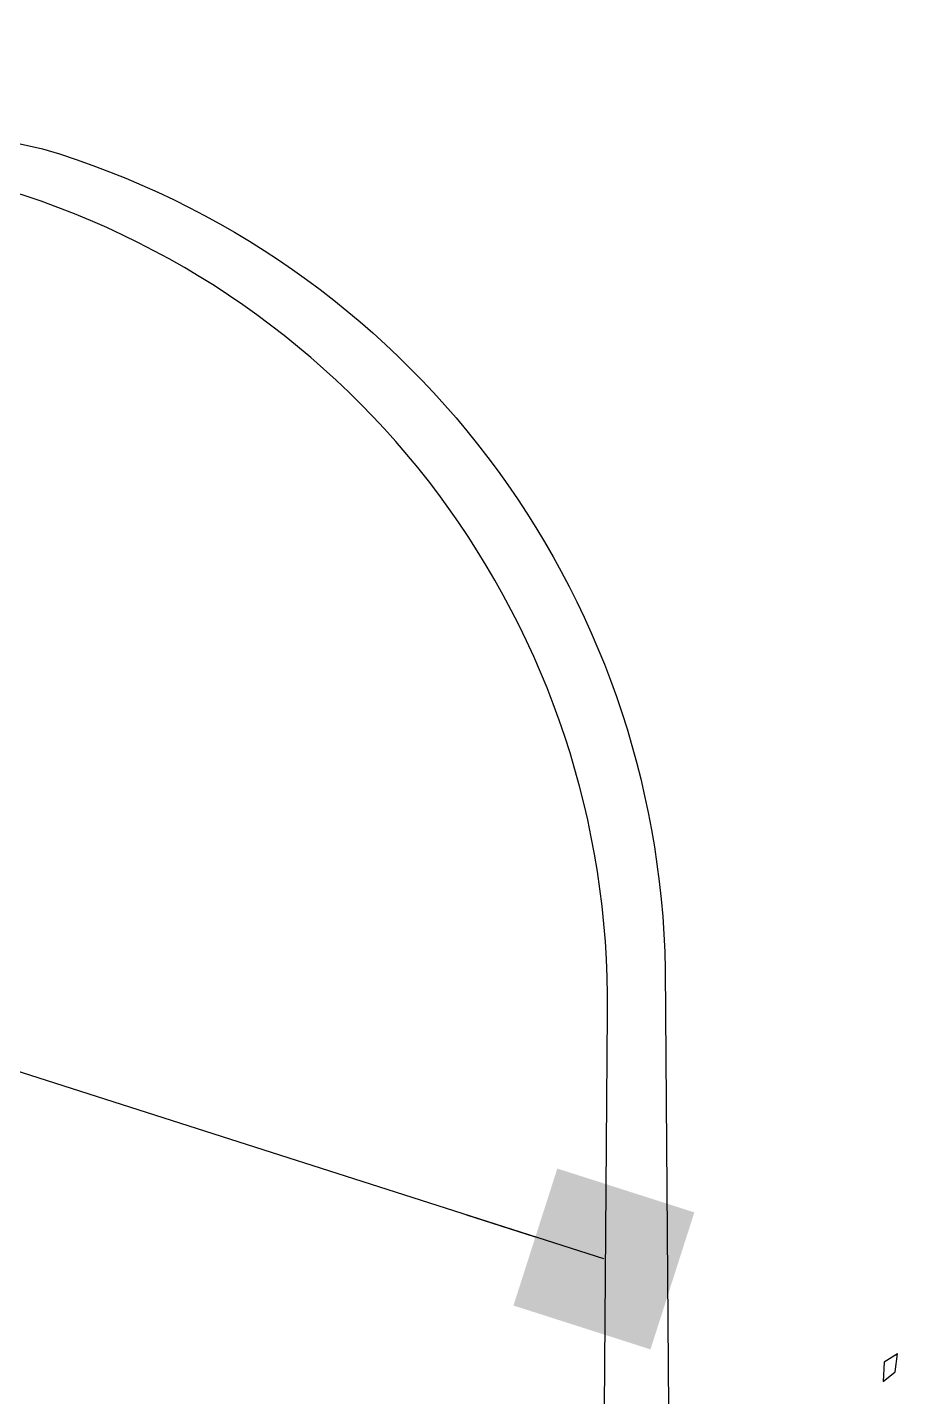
# Model space of a CAD drawing. Header units: millimetres. Extents: x 563079 to 571925, y 2063830 to 2067381.
# Drawn here: x 570431.95 to 570442.84, y 2066771.25 to 2066788.38 of the extents above; entities that cross this region are included whole.
import ezdxf

# ---------------------------------------------------------------- set-up
doc = ezdxf.new("R2010")
doc.units = ezdxf.units.MM
doc.header["$MEASUREMENT"] = 0
for name, color, linetype in [('MATCATDUONG', 8, 'Continuous'), ('MC', 7, 'Continuous'), ('SO', 48, 'Continuous')]:
    doc.layers.add(name, color=color, linetype=linetype)
doc.styles.add('TIEUDE', font='', dxfattribs={"width": 0.8})
doc.styles.get('TIEUDE').set_extended_font_data('.VnAvantH')
doc.dimstyles.new('DIM3', dxfattribs={"dimscale": 1.2, "dimtxt": 1.2, "dimasz": 0.4, "dimexe": 0, "dimexo": 0, "dimgap": 0.3, "dimtad": 1, "dimzin": 0, "dimdsep": 46, "dimtxsty": 'TIEUDE', "dimblk1": 'BOXFILLED', "dimblk2": 'BOXFILLED', "dimsah": 1, "dimcen": 0.09, "dimdle": 0.8, "dimclrd": 9, "dimclre": 9, "dimclrt": 7, "dimadec": 1, "dimazin": 0, "dimtfac": 1, "dimtmove": 2, "dimatfit": 3, "dimldrblk": 'BOXFILLED', "dimfxl": 1, "dimtolj": 1, "dimtzin": 0, "dimarcsym": 0})

# ---------------------------------------------------------------- blocks, each defined once
blk = doc.blocks.new('fasfsfsdf')
at = {"color": 99, "linetype": 'ByBlock'}
for p, q in [((596096.029, 2065641.308), (596096, 2065641.533)), ((596096, 2065641.533), (596096.167, 2065641.429)), ((596096.181, 2065641.187), (596096.029, 2065641.308)), ((596096.167, 2065641.429), (596096.181, 2065641.187))]:
    blk.add_line(p, q, dxfattribs=at)
blk = doc.blocks.new('_BoxFilled')
at = {"color": 0, "linetype": 'ByBlock', "lineweight": -2}
blk.add_line((-0.5, 0), (-1, 0), dxfattribs=at)
at = {"color": 0, "linetype": 'ByBlock'}
blk.add_solid([(-0.5, 0.5), (0.5, 0.5), (-0.5, -0.5), (0.5, -0.5)], dxfattribs=at)
blk = doc.blocks.new('DEN3')
at = {"layer": 'MATCATDUONG', "color": 222, "elevation": 1.582}
blk.add_lwpolyline([(10945.718, 5254.759), (10945.148, 5329.777, -0.337838), (10960.652, 5350.568), (10973.241, 5353.472), (10972.96, 5354.523), (10959.336, 5351.477, 0.326638), (10943.702, 5330.861), (10943.126, 5254.759)], format="xyb", dxfattribs=at)

msp = doc.modelspace()

# ---------------------------------------------------------------- block references
at = {"layer": 'MATCATDUONG', "color": 30, "xscale": -0.4983398430049419, "yscale": 0.4983398430049419, "zscale": 0.4983398430049419}
msp.add_blockref('DEN3', (575893.61662, 2064120.01129, -0.78845), dxfattribs=at)
at = {"layer": 'SO', "color": 4, "xscale": -1}
msp.add_blockref('fasfsfsdf', (1166538.84172, 1130.25078), dxfattribs=at)

# ---------------------------------------------------------------- leaders
at = {"layer": 'MC', "color": 9}
msp.add_leader([(570439.1668, 2066772.97125), (570424.89057, 2066777.54144), (570404.684, 2066777.54144)], dimstyle='DIM3', override={"dimasz": 1.5, "dimgap": 0.3, "dimtad": 0}, dxfattribs=at)

doc.saveas('drawing.dxf')
